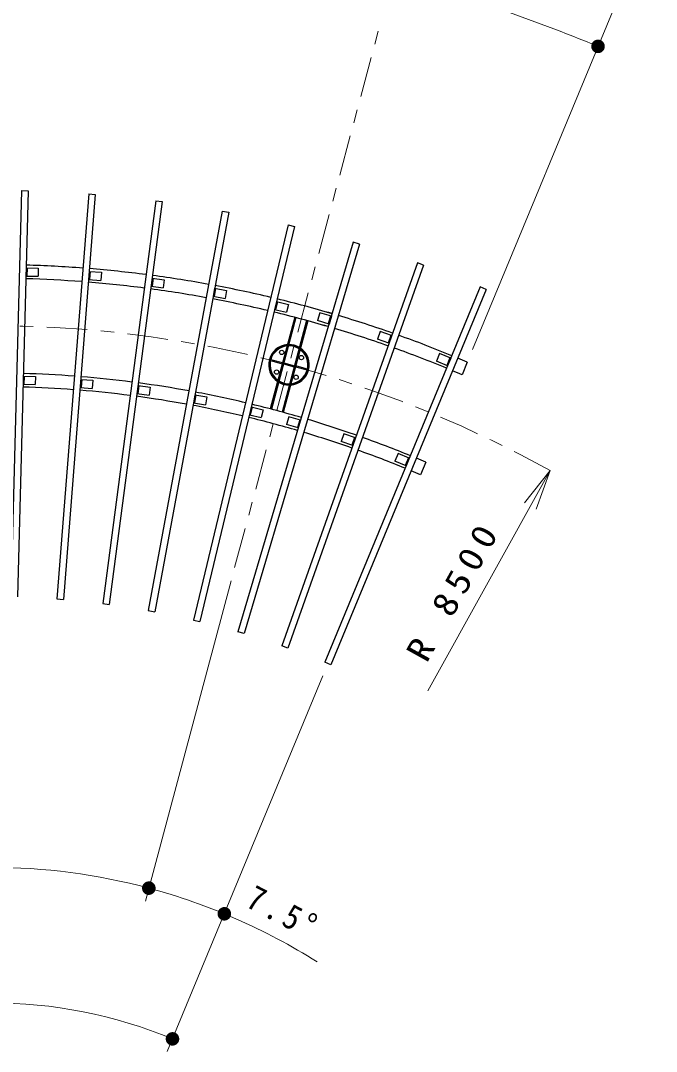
# Model space of a CAD drawing. Units: millimetres on the paper. Extents: x -365 to 0, y -5 to 257.
# Drawn here: x -288 to -241, y 134.4 to 210.5 of the extents above; entities that cross this region are included whole.
import ezdxf

# ---------------------------------------------------------------- set-up
doc = ezdxf.new("R2010")
doc.units = ezdxf.units.MM
doc.linetypes.add('USER2', pattern=[6, 3, -1, 1, -1])
doc.layers.add('LY_1', color=7, linetype='Continuous', lineweight=25)
doc.styles.add('ＭＳ ゴシック', font='')
doc.styles.get('ＭＳ ゴシック').set_extended_font_data('MS Gothic')

# ---------------------------------------------------------------- blocks, each defined once
blk = doc.blocks.new('open_arrow')
at = {"color": 0, "linetype": 'Continuous', "lineweight": -2}
blk.add_lwpolyline([(7.5, 1.25), (0, 0), (7.5, -1.25)], dxfattribs=at)
blk = doc.blocks.new('filled_dot')
at = {"color": 0, "linetype": 'Continuous', "lineweight": -2, "const_width": 1.25}
blk.add_lwpolyline([(-0.625, 0, 1), (0.625, 0, 1)], format="xyb", close=True, dxfattribs=at)

msp = doc.modelspace()

# ---------------------------------------------------------------- linework, layer by layer
at = {"layer": 'LY_1', "lineweight": 13}
for p, q in [((-254.585, 186.209), (-240.997, 219.013)), ((-257.891, 161.024), (-248.855, 177.286)), ((-272.407, 169.151), (-278.749, 145.486)), ((-265.648, 162.114), (-277.128, 134.397))]:
    msp.add_line(p, q, dxfattribs=at)
at = {"layer": 'LY_1', "linetype": 'USER2', "lineweight": 13}
msp.add_line((-272.151, 170.117), (-261.54, 209.72), dxfattribs=at)
at = {"layer": 'LY_1', "color": 40}
for p, q in [((-287.892, 197.959), (-288.677, 167.969)), ((-287.412, 197.946), (-288.197, 167.957)), ((-287.892, 197.959), (-287.412, 197.946)), ((-282.924, 197.711), (-285.278, 167.804)), ((-282.446, 197.673), (-284.8, 167.766)), ((-282.924, 197.711), (-282.446, 197.673)), ((-277.977, 197.204), (-281.892, 167.46)), ((-277.501, 197.141), (-281.417, 167.398)), ((-277.977, 197.204), (-277.501, 197.141)), ((-273.062, 196.438), (-278.529, 166.94)), ((-273.062, 196.438), (-272.59, 196.351)), ((-272.59, 196.351), (-278.057, 166.853)), ((-268.195, 195.416), (-275.198, 166.245)), ((-267.728, 195.304), (-274.731, 166.133)), ((-268.195, 195.416), (-267.728, 195.304)), ((-263.388, 194.141), (-271.909, 165.377)), ((-262.928, 194.005), (-263.388, 194.141)), ((-262.928, 194.005), (-271.449, 165.241)), ((-258.654, 192.616), (-268.668, 164.337)), ((-258.202, 192.456), (-258.654, 192.616)), ((-258.202, 192.456), (-268.216, 164.177)), ((-254.006, 190.846), (-265.487, 163.129)), ((-253.563, 190.662), (-265.044, 162.946)), ((-253.563, 190.662), (-254.006, 190.846)), ((-285.278, 167.804), (-284.8, 167.766)), ((-281.892, 167.46), (-281.417, 167.398)), ((-278.529, 166.94), (-278.057, 166.853)), ((-275.198, 166.245), (-274.731, 166.133)), ((-271.449, 165.241), (-271.909, 165.377)), ((-268.216, 164.177), (-268.668, 164.337)), ((-265.044, 162.946), (-265.487, 163.129))]:
    msp.add_line(p, q, dxfattribs=at)
at = {"layer": 'LY_1'}
for p, q in [((-287.561, 192.248), (-287.577, 191.648)), ((-287.561, 192.248), (-286.662, 192.225)), ((-287.491, 192.246), (-287.507, 191.647)), ((-286.662, 192.225), (-286.677, 191.625)), ((-282.893, 191.991), (-282.94, 191.393)), ((-282.893, 191.991), (-281.996, 191.92)), ((-282.823, 191.986), (-282.87, 191.387)), ((-281.996, 191.92), (-282.043, 191.322)), ((-287.577, 191.648), (-286.677, 191.625)), ((-282.94, 191.393), (-282.043, 191.322)), ((-278.245, 191.49), (-278.323, 190.895)), ((-278.175, 191.481), (-278.254, 190.886)), ((-278.245, 191.49), (-277.352, 191.372)), ((-277.352, 191.372), (-277.431, 190.778)), ((-278.323, 190.895), (-277.431, 190.778)), ((-273.629, 190.746), (-273.738, 190.156)), ((-273.56, 190.733), (-273.67, 190.143)), ((-273.629, 190.746), (-272.744, 190.582)), ((-272.744, 190.582), (-272.854, 189.992)), ((-273.738, 190.156), (-272.854, 189.992)), ((-269.059, 189.762), (-269.199, 189.178)), ((-268.991, 189.745), (-269.131, 189.162)), ((-269.059, 189.762), (-268.184, 189.552)), ((-268.184, 189.552), (-268.324, 188.968)), ((-269.199, 189.178), (-268.324, 188.968)), ((-265.87, 188.932), (-266.041, 188.357)), ((-265.007, 188.676), (-265.87, 188.932)), ((-267.716, 188.599), (-269.528, 181.838)), ((-267.629, 188.576), (-269.441, 181.814)), ((-266.837, 188.363), (-268.649, 181.602)), ((-266.75, 188.34), (-268.562, 181.579)), ((-265.178, 188.101), (-266.041, 188.357)), ((-265.074, 188.696), (-265.245, 188.121)), ((-265.007, 188.676), (-265.178, 188.101)), ((-261.405, 187.544), (-261.606, 186.978)), ((-260.557, 187.243), (-261.405, 187.544)), ((-260.623, 187.267), (-260.823, 186.701)), ((-260.557, 187.243), (-260.757, 186.678)), ((-260.757, 186.678), (-261.606, 186.978)), ((-257.019, 185.924), (-257.249, 185.37)), ((-256.188, 185.58), (-257.019, 185.924)), ((-269.383, 185.469), (-269.406, 185.382)), ((-269.406, 185.382), (-268.634, 185.175)), ((-269.383, 185.469), (-268.61, 185.262)), ((-268.547, 185.152), (-267.755, 184.939)), ((-268.524, 185.238), (-267.731, 185.026)), ((-266.872, 184.796), (-267.644, 185.003)), ((-256.417, 185.025), (-257.249, 185.37)), ((-256.252, 185.606), (-256.482, 185.052)), ((-256.188, 185.58), (-256.417, 185.025)), ((-254.966, 185.284), (-255.349, 184.36)), ((-287.771, 184.251), (-287.786, 183.651)), ((-287.771, 184.251), (-286.871, 184.227)), ((-287.701, 184.249), (-287.716, 183.649)), ((-286.871, 184.227), (-286.887, 183.628)), ((-266.895, 184.709), (-267.668, 184.916)), ((-266.872, 184.796), (-266.895, 184.709)), ((-287.786, 183.651), (-286.887, 183.628)), ((-283.521, 184.016), (-283.568, 183.418)), ((-283.521, 184.016), (-282.624, 183.945)), ((-283.451, 184.01), (-283.498, 183.412)), ((-282.624, 183.945), (-282.671, 183.347)), ((-279.289, 183.558), (-279.367, 182.963)), ((-279.22, 183.549), (-279.298, 182.954)), ((-279.289, 183.558), (-278.397, 183.441)), ((-278.397, 183.441), (-278.475, 182.846)), ((-283.568, 183.418), (-282.671, 183.347)), ((-279.367, 182.963), (-278.475, 182.846)), ((-275.087, 182.88), (-275.196, 182.29)), ((-275.018, 182.867), (-275.128, 182.277)), ((-275.087, 182.88), (-274.202, 182.716)), ((-274.202, 182.716), (-274.311, 182.126)), ((-275.196, 182.29), (-274.311, 182.126)), ((-270.926, 181.983), (-271.066, 181.399)), ((-270.858, 181.966), (-270.998, 181.383)), ((-270.926, 181.983), (-270.051, 181.773)), ((-271.066, 181.399), (-270.191, 181.189)), ((-270.051, 181.773), (-270.191, 181.189)), ((-268.142, 181.261), (-268.313, 180.686)), ((-267.279, 181.006), (-268.142, 181.261)), ((-267.45, 180.43), (-268.313, 180.686)), ((-267.346, 181.026), (-267.517, 180.45)), ((-267.279, 181.006), (-267.45, 180.43)), ((-264.076, 180.003), (-264.276, 179.437)), ((-263.227, 179.702), (-264.076, 180.003)), ((-263.293, 179.726), (-263.494, 179.16)), ((-263.227, 179.702), (-263.428, 179.137)), ((-263.428, 179.137), (-264.276, 179.437)), ((-260.081, 178.533), (-260.31, 177.979)), ((-259.249, 178.189), (-260.081, 178.533)), ((-259.314, 178.215), (-259.544, 177.661)), ((-259.249, 178.189), (-259.479, 177.634)), ((-259.479, 177.634), (-260.31, 177.979)), ((-258.028, 177.893), (-258.411, 176.969))]:
    msp.add_line(p, q, dxfattribs=at)
for centre in [(-268.669, 186.007), (-267.221, 185.619), (-269.058, 184.559), (-267.609, 184.17)]:
    msp.add_circle(centre, 0.16, dxfattribs=at)
at = {"layer": 'LY_1', "lineweight": 13}
for centre, radius, start, end in [((-292.119, 95.594), 122.32, 67.49957, 74.99999), ((-290.139, 102.985), 45, 74.99812, 105.00025), ((-290.152, 102.935), 45.049, 57.66275, 75.00009), ((-290.139, 102.985), 35, 67.50094, 112.49972)]:
    msp.add_arc(centre, radius, start, end, dxfattribs=at)
at = {"layer": 'LY_1'}
for centre, radius, start, end in [((-290.164, 102.986), 89.5, 85.63764, 88.33035), ((-290.164, 102.987), 89.5, 82.63764, 85.33035), ((-290.164, 102.986), 88.5, 85.63919, 88.32844), ((-290.164, 102.987), 88.5, 82.63919, 85.32844), ((-290.164, 102.988), 89.5, 79.63764, 82.33035), ((-290.164, 102.988), 88.5, 79.63919, 82.32844), ((-290.163, 102.99), 89.5, 76.63764, 79.33035), ((-290.163, 102.99), 88.5, 76.63919, 79.32844), ((-290.116, 102.978), 89.5, 73.66964, 76.36235), ((-290.163, 102.991), 89.5, 73.63764, 76.33035), ((-290.116, 102.978), 88.5, 73.67155, 76.3608), ((-290.163, 102.991), 88.5, 73.63919, 76.32844), ((-290.116, 102.977), 89.5, 70.66964, 73.36235), ((-290.116, 102.977), 88.5, 70.67155, 73.3608), ((-290.117, 102.976), 89.5, 67.66964, 70.36235), ((-268.139, 185.089), 1.5, 94.47122, 235.52878), ((-268.139, 185.089), 1.45, 95.17125, 234.82873), ((-268.139, 185.089), 1.4, 95.92484, 234.07514), ((-268.139, 185.089), 1.4, 57.97073, 92.02929), ((-268.139, 185.089), 1.45, 58.5749, 91.42512), ((-268.139, 185.089), 1.5, 59.13835, 90.86407), ((-268.139, 185.089), 1.5, 274.47122, 55.52878), ((-268.139, 185.089), 1.45, 275.17123, 54.82871), ((-268.139, 185.089), 1.4, 275.92482, 54.07512), ((-290.117, 102.976), 88.5, 67.67155, 70.3608), ((-290.139, 102.985), 89.5, 66.85979, 67.34699), ((-290.164, 102.986), 81.5, 85.65115, 88.3137), ((-290.164, 102.987), 81.5, 82.65115, 85.3137), ((-290.139, 102.985), 88.5, 66.85255, 67.34526), ((-290.164, 102.986), 80.5, 85.65303, 88.31139), ((-290.164, 102.988), 81.5, 79.65115, 82.3137), ((-268.139, 185.089), 1.5, 239.13593, 270.86165), ((-268.139, 185.089), 1.45, 238.57488, 271.4251), ((-268.139, 185.089), 1.4, 237.97071, 272.02927), ((-290.164, 102.987), 80.5, 82.65303, 85.31139), ((-290.164, 102.988), 80.5, 79.65303, 82.31139), ((-290.163, 102.99), 81.5, 76.65115, 79.3137), ((-290.163, 102.99), 80.5, 76.65303, 79.31139), ((-290.116, 102.978), 81.5, 73.68629, 76.34884), ((-290.163, 102.991), 81.5, 73.65115, 76.3137), ((-290.116, 102.978), 80.5, 73.6886, 76.34696), ((-290.163, 102.991), 80.5, 73.65303, 76.31139), ((-290.116, 102.977), 81.5, 70.68629, 73.34884), ((-290.116, 102.977), 80.5, 70.6886, 73.34696), ((-290.117, 102.976), 81.5, 67.68629, 70.34884), ((-290.117, 102.976), 80.5, 67.6886, 70.34696), ((-290.139, 102.985), 81.5, 66.79686, 67.33197), ((-290.139, 102.985), 80.5, 66.78821, 67.32988)]:
    msp.add_arc(centre, radius, start, end, dxfattribs=at)
at = {"layer": 'LY_1', "linetype": 'USER2', "lineweight": 13}
msp.add_arc((-290.139, 102.985), 85, 60.94225, 112.70221, dxfattribs=at)

# ---------------------------------------------------------------- block references
at = {"layer": 'LY_1', "lineweight": 13, "xscale": 0.4, "yscale": 0.4}
for name, p, rotation in [('filled_dot', (-245.309, 208.602), 158.2), ('open_arrow', (-248.855, 177.286), 240.9), ('filled_dot', (-278.493, 146.45), 343.1), ('filled_dot', (-278.49, 146.451), 166.9), ('filled_dot', (-272.912, 144.555), 159.4), ('filled_dot', (-276.745, 135.321), 160)]:
    msp.add_blockref(name, p, dxfattribs=dict(at, rotation=rotation))

# ---------------------------------------------------------------- texts
at = {"layer": 'LY_1', "char_height": 1.833, "attachment_point": 8, "style": 'ＭＳ ゴシック'}
for s, insert, rotation in [('\\T1.33;\\W1.15;R\\~8500', (-255.165, 167.989), 60.942), ('\\T1.33;\\W0.9;7.5°', (-268.978, 143.828), 332.625)]:
    msp.add_mtext(s, dxfattribs=dict(at, insert=insert, rotation=rotation))

doc.saveas('drawing.dxf')
